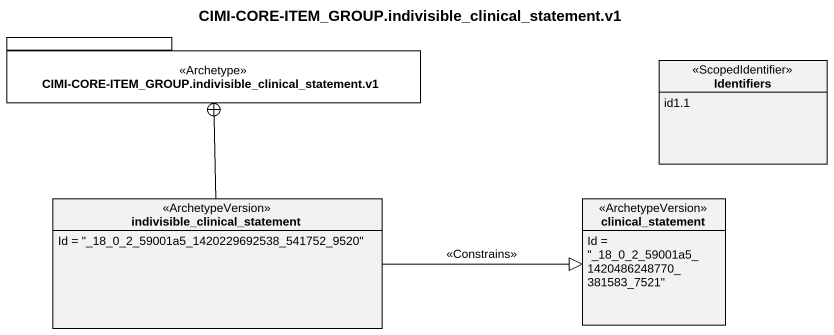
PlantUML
@startuml
title CIMI-CORE-ITEM_GROUP.indivisible_clinical_statement.v1
hide circle
hide empty members
package "CIMI-CORE-ITEM_GROUP.indivisible_clinical_statement.v1" as CIMI_CORE_ITEM_GROUP <<Archetype>> {
}
enum Identifiers <<ScopedIdentifier>> {
  id1.1
}
class "indivisible_clinical_statement" as indivisible_clinical <<ArchetypeVersion>> {
  Id = "_18_0_2_59001a5_1420229692538_541752_9520"
}
class clinical_statement <<ArchetypeVersion>> {
  Id = "_18_0_2_59001a5_1420486248770_381583_7521"
}
indivisible_clinical -up-+ CIMI_CORE_ITEM_GROUP
indivisible_clinical -right-|> clinical_statement : <<Constrains>>
@enduml
